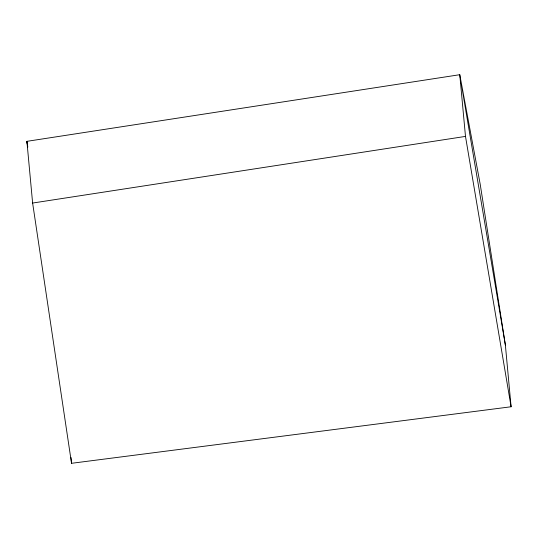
<?xml version="1.0" encoding="UTF-8"?>
<svg xmlns="http://www.w3.org/2000/svg" width="538" height="538" viewBox="0 0 538 538"><rect width="100%" height="100%" fill="white"/><g stroke="black" fill="none" stroke-linecap="round" stroke-linejoin="round"><path stroke-width="0.81" d="M32.623 203.048L465.491 136.403L459.768 74.701L26.9 141.339L32.623 203.048L71.541 463.299L511.1 406.762L505.377 345.06L480.192 184.171L459.768 74.701L505.377 345.06M465.491 136.403L511.1 406.762M27.714 146.316L26.9 141.339L27.768 147.143M70.996 457.468L71.541 463.299"/></g></svg>
